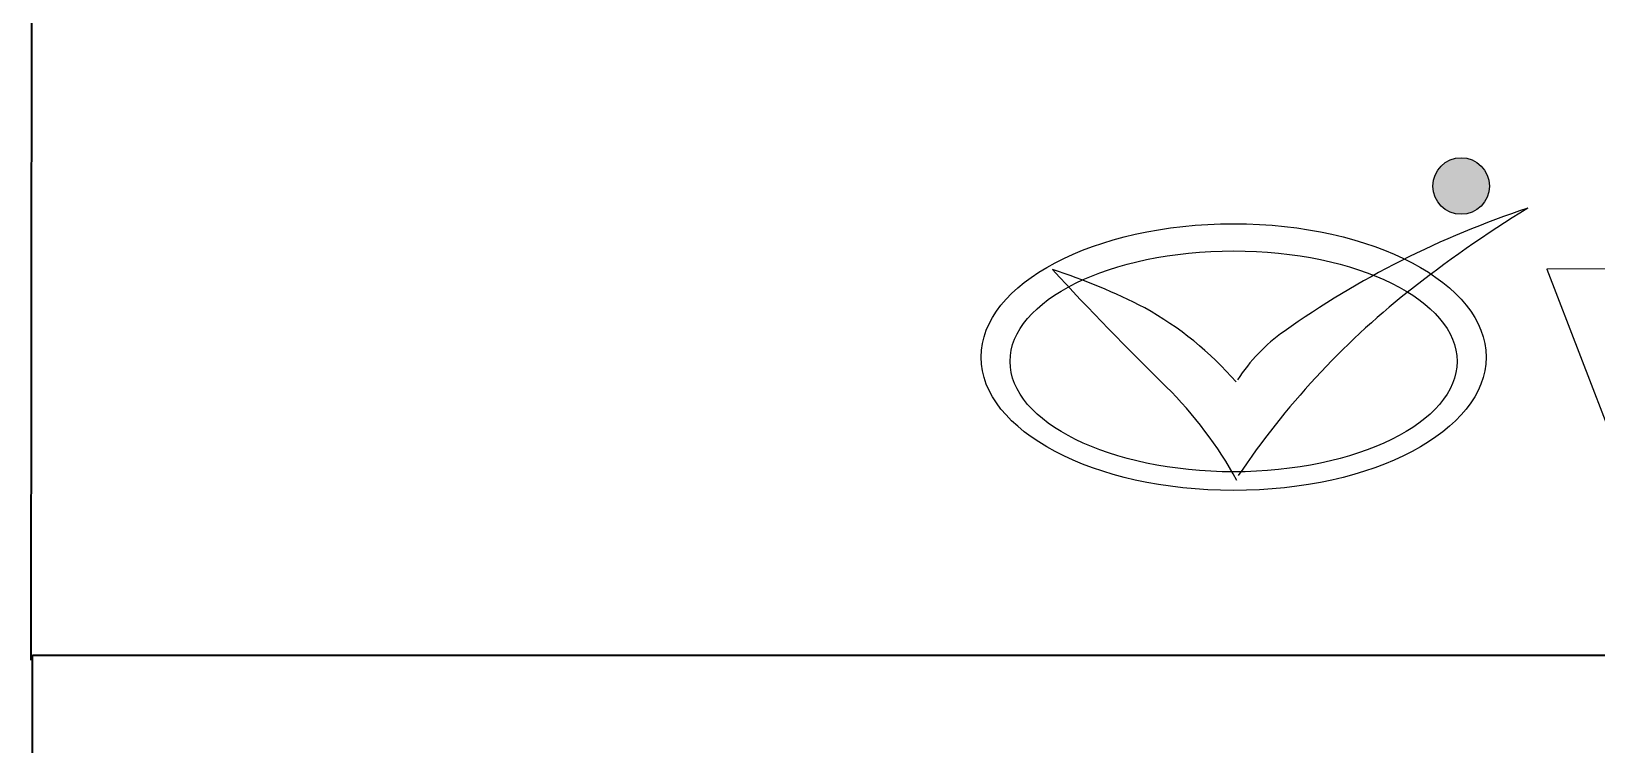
# Model space of a CAD drawing. Header units: millimetres. Extents: x 2 to 843, y -2 to 592.
# Drawn here: x 650.42 to 683.91, y 80.81 to 96.07 of the extents above; entities that cross this region are included whole.
import ezdxf

# ---------------------------------------------------------------- set-up
doc = ezdxf.new("R2010")
doc.units = ezdxf.units.MM
doc.layers.add('1', color=7, linetype='Continuous', lineweight=13)
doc.layers.add('35', color=7, linetype='Continuous', lineweight=25)

msp = doc.modelspace()

# ---------------------------------------------------------------- hatches: boundary and pattern name
at = {"layer": '35'}
msp.add_hatch(color=256, dxfattribs=at).paths.add_polyline_path([(681.613, 92.76, 1), (680.403, 92.76, 1)])

# ---------------------------------------------------------------- linework, layer by layer
at = {"layer": '1', "lineweight": 35}
msp.add_line((650.425, 82.62), (650.479, 161.569), dxfattribs=at)
msp.add_lwpolyline([(650.451, 82.726), (830.912, 82.726), (830.912, 8.903), (650.451, 8.903)], close=True, dxfattribs=at)
at = {"layer": '35'}
msp.add_line((682.844, 90.975), (682.849, 90.978), dxfattribs=at)
msp.add_lwpolyline([(685.035, 88.344), (684.165, 90.987), (682.843, 90.98), (684.281, 87.243)], dxfattribs=at)
msp.add_circle((681.008, 92.76), 0.605, dxfattribs=at)
for centre, radius, start, end in [((688.555, 73.711), 19.557, 108.2412, 125.4198), ((696.364, 69.602), 26.619, 121.5563, 128.3285), ((719.681, 134.565), 64.407, 222.59474, 225.70321), ((668.355, 78.796), 12.79, 62.6066, 72.1906), ((690.802, 76.762), 17.553, 128.5803, 146.05), ((670.726, 83.81), 7.25, 41.0115, 61.0067), ((679.274, 86.686), 3.604, 124.7387, 147.7308), ((668.409, 82.144), 8.919, 28.965, 45.1389)]:
    msp.add_arc(centre, radius, start, end, dxfattribs=at)
for centre, major_axis, ratio in [((676.141, 89.099), (5.4, 0), 0.528293), ((676.141, 89.009), (4.781, 0), 0.49425)]:
    msp.add_ellipse(centre, major_axis=major_axis, ratio=ratio, dxfattribs=at)

doc.saveas('drawing.dxf')
